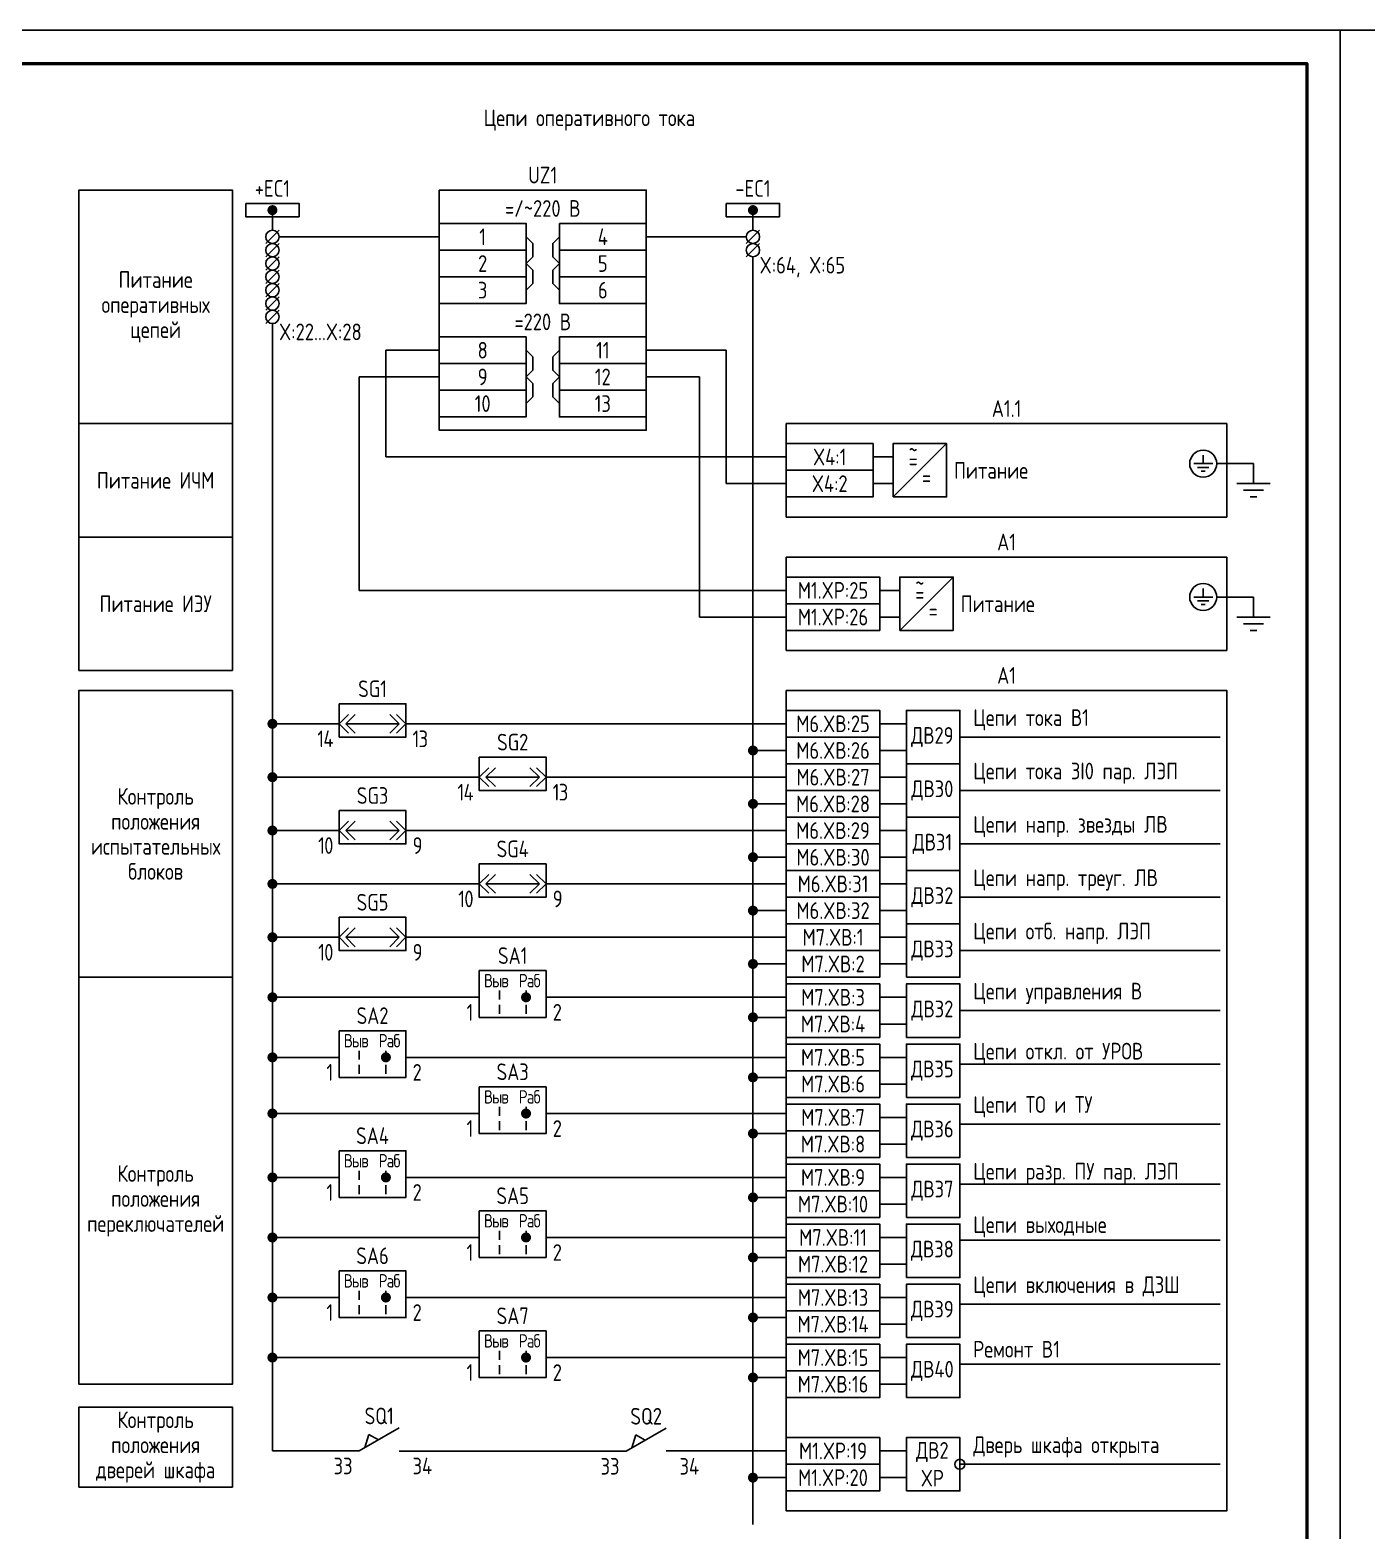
# Model space of a CAD drawing. Header units: millimetres. Extents: x -920 to 3495, y -90 to 589.
# Drawn here: x 223.7 to 424, y 72 to 297 of the extents above; entities that cross this region are included whole.
import ezdxf

# ---------------------------------------------------------------- set-up
doc = ezdxf.new("R2010")
doc.units = ezdxf.units.MM
doc.styles.add('2.5_ISOCPEUR', font='isocpeur.ttf', dxfattribs={"width": 0.9, "height": 2.5})
doc.styles.add('Gost_type_A', font='GOST_A.TTF')

# ---------------------------------------------------------------- blocks, each defined once
blk = doc.blocks.new('Формат_А3')
blk.add_lwpolyline([(-420, 297), (0, 297), (0, 0), (-420, 0)], close=True)
at = {"lineweight": 50}
blk.add_lwpolyline([(-400, 292), (-5, 292), (-5, 5), (-400, 5)], close=True, dxfattribs=at)
blk = doc.blocks.new('POINT')
at = {"const_width": 0.75}
blk.add_lwpolyline([(-0.375, 0, 1), (0.375, 0, 1)], format="xyb", close=True, dxfattribs=at)
blk = doc.blocks.new('Шинка')
blk.add_lwpolyline([(-4, 1), (4, 1), (4, -1), (-4, -1)], close=True)
blk.add_blockref('POINT', (0, 0))
blk = doc.blocks.new('БИ_разъем')
for p, q in [((0, 0), (1.41, 1.41)), ((0, 0), (1.41, 1.41)), ((0, 0), (1.41, -1.41)), ((0, 0), (1.41, -1.41)), ((1, 0), (2.41, 1.41)), ((1, 0), (2.41, -1.41)), ((1, 0), (9, 0)), ((9, 0), (7.59, 1.41)), ((9, 0), (7.59, -1.41)), ((10, 0), (8.59, 1.41)), ((10, 0), (8.59, 1.41)), ((10, 0), (8.59, -1.41)), ((10, 0), (8.59, -1.41))]:
    blk.add_line(p, q)
blk = doc.blocks.new('Переключатель_положение')
for p, q in [((2, 1), (2, -0.34)), ((2, -1.14), (2, -2.49))]:
    blk.add_line(p, q)

msp = doc.modelspace()

# ---------------------------------------------------------------- linework, layer by layer
for p, q in [((260, 270), (260, 267)), ((332, 270), (332, 267)), ((261, 267), (259, 265)), ((261.01, 266), (285, 266)), ((316, 266), (331, 266)), ((333, 267), (331, 265)), ((261, 265), (259, 263)), ((333, 265), (331, 263)), ((261, 263), (259, 261)), ((261, 261), (259, 259)), ((332, 263), (332, 73)), ((261, 259), (259, 257)), ((261, 257), (259, 255)), ((261, 255), (259, 253)), ((260, 253), (260, 84)), ((285, 249), (277, 249)), ((277, 249), (277, 233)), ((316, 249), (328, 249)), ((328, 229), (328, 249)), ((273, 245), (273, 213)), ((285, 245), (273, 245)), ((316, 245), (324, 245)), ((324, 209), (324, 245)), ((353, 227), (353, 235)), ((353, 227), (361, 235)), ((337, 233), (277, 233)), ((401.48, 232), (407, 232)), ((337, 229), (328, 229)), ((354, 207), (354, 215)), ((354, 207), (362, 215)), ((337, 213), (273, 213)), ((401.48, 212), (407, 212)), ((337, 209), (324, 209)), ((270, 193), (260, 193)), ((280, 193), (337, 193)), ((351, 193), (355, 193)), ((332, 189), (337, 189)), ((351, 189), (355, 189)), ((363, 191), (402, 191)), ((291, 185), (260, 185)), ((301, 185), (337, 185)), ((351, 185), (355, 185)), ((363, 183), (402, 183)), ((332, 181), (337, 181)), ((351, 181), (355, 181)), ((270, 177), (260, 177)), ((280, 177), (337, 177)), ((351, 177), (355, 177)), ((363, 175), (402, 175)), ((332, 173), (337, 173)), ((351, 173), (355, 173)), ((291, 169), (260, 169)), ((301, 169), (337, 169)), ((351, 169), (355, 169)), ((363, 167), (402, 167)), ((332, 165), (337, 165)), ((351, 165), (355, 165)), ((270, 161), (260, 161)), ((280, 161), (337, 161)), ((351, 161), (355, 161)), ((363, 159), (402, 159)), ((332, 157), (337, 157)), ((351, 157), (355, 157)), ((260, 152), (291, 152)), ((301, 152), (337, 152)), ((351, 152), (355, 152)), ((332, 149), (337, 149)), ((332, 149), (337, 149)), ((363, 150), (402, 150)), ((351, 148), (355, 148)), ((270, 143), (260, 143)), ((280, 143), (337, 143)), ((351, 143), (355, 143)), ((363, 142), (402, 142)), ((332, 140), (337, 140)), ((332, 140), (337, 140)), ((351, 139), (355, 139)), ((260, 134.58), (291, 134.58)), ((301, 134.58), (337, 134.58)), ((351, 134), (355, 134)), ((363, 133), (402, 133)), ((332, 131.58), (337, 131.58)), ((332, 131.58), (337, 131.58)), ((351, 130), (355, 130)), ((270, 125), (260, 125)), ((280, 125), (337, 125)), ((351, 125), (355, 125)), ((363, 124), (402, 124)), ((332, 122), (337, 122)), ((332, 122), (337, 122)), ((351, 121), (355, 121)), ((260, 116), (291, 116)), ((301, 116), (337, 116)), ((351, 116), (355, 116)), ((363, 115.58), (402, 115.58)), ((332, 113), (337, 113)), ((332, 113), (337, 113)), ((351, 112), (355, 112)), ((270, 107), (260, 107)), ((280, 107), (337, 107)), ((351, 107), (355, 107)), ((363, 106), (402, 106)), ((332, 104), (337, 104)), ((332, 104), (337, 104)), ((351, 103), (355, 103)), ((260, 98), (291, 98)), ((301, 98), (337, 98)), ((351, 98), (355, 98)), ((363, 97), (402, 97)), ((332, 95), (337, 95)), ((332, 95), (337, 95)), ((351, 94), (355, 94)), ((273, 84), (279, 87.46)), ((273.86, 84.5), (274.43, 86.48)), ((274.43, 86.48), (275.87, 85.65)), ((313, 83.95), (319, 87.42)), ((313.86, 84.45), (314.43, 86.44)), ((314.43, 86.44), (315.87, 85.61)), ((273, 84), (260, 84)), ((313, 83.95), (279, 83.95)), ((319, 84), (337, 84)), ((351, 84), (355, 84)), ((363, 82), (402, 82)), ((332, 80), (337, 80)), ((332, 80), (337, 80)), ((351, 80), (355, 80))]:
    msp.add_line(p, q)
at = {"ltscale": 4}
for p, q in [((350, 233), (353, 233)), ((350, 229), (353, 229)), ((351, 213), (354, 213)), ((351, 209), (354, 209))]:
    msp.add_line(p, q, dxfattribs=at)
at = {"ltscale": 4.32}
for p, q in [((400.89, 232), (398.04, 232)), ((399.46, 233.28), (399.46, 232)), ((407, 232), (407, 229)), ((400.32, 231.43), (398.61, 231.43)), ((399.75, 230.86), (399.18, 230.86)), ((409.5, 229), (404.5, 229)), ((408.5, 228), (405.5, 228)), ((407.5, 227), (406.5, 227)), ((400.89, 212), (398.04, 212)), ((399.46, 213.28), (399.46, 212)), ((407, 212), (407, 209)), ((400.32, 211.43), (398.61, 211.43)), ((399.75, 210.86), (399.18, 210.86)), ((409.5, 209), (404.5, 209)), ((408.5, 208), (405.5, 208)), ((407.5, 207), (406.5, 207))]:
    msp.add_line(p, q, dxfattribs=at)
for points in [[(254, 238), (231, 238), (231, 273), (254, 273)], [(285, 273), (316, 273), (316, 237), (285, 237)], [(285, 268), (298, 268), (298, 264), (285, 264)], [(303, 268), (316, 268), (316, 264), (303, 264)], [(285, 264), (298, 264), (298, 260), (285, 260)], [(303, 264), (316, 264), (316, 260), (303, 260)], [(285, 260), (298, 260), (298, 256), (285, 256)], [(303, 260), (316, 260), (316, 256), (303, 256)], [(285, 251), (298, 251), (298, 247), (285, 247)], [(303, 251), (316, 251), (316, 247), (303, 247)], [(285, 247), (298, 247), (298, 243), (285, 243)], [(303, 247), (316, 247), (316, 243), (303, 243)], [(285, 243), (298, 243), (298, 239), (285, 239)], [(303, 243), (316, 243), (316, 239), (303, 239)], [(254, 221), (231, 221), (231, 238), (254, 238)], [(337, 238), (403, 238), (403, 224), (337, 224)], [(337, 235), (350, 235), (350, 231), (337, 231)], [(337, 231), (350, 231), (350, 227), (337, 227)], [(254, 201), (231, 201), (231, 221), (254, 221)], [(337, 218), (403, 218), (403, 204), (337, 204)], [(337, 215), (351, 215), (351, 211), (337, 211)], [(337, 211), (351, 211), (351, 207), (337, 207)], [(254, 155), (231, 155), (231, 198), (254, 198)], [(337, 198), (403, 198), (403, 75), (337, 75)], [(270, 196), (280, 196), (280, 191), (270, 191)], [(337, 195), (351, 195), (351, 191), (337, 191)], [(337, 191), (351, 191), (351, 187), (337, 187)], [(291, 188), (301, 188), (301, 183), (291, 183)], [(337, 187), (351, 187), (351, 183), (337, 183)], [(337, 183), (351, 183), (351, 179), (337, 179)], [(270, 180), (280, 180), (280, 175), (270, 175)], [(337, 179), (351, 179), (351, 175), (337, 175)], [(337, 175), (351, 175), (351, 171), (337, 171)], [(291, 172), (301, 172), (301, 167), (291, 167)], [(337, 171), (351, 171), (351, 167), (337, 167)], [(337, 167), (351, 167), (351, 163), (337, 163)], [(270, 164), (280, 164), (280, 159), (270, 159)], [(337, 163), (351, 163), (351, 159), (337, 159)], [(337, 159), (351, 159), (351, 155), (337, 155)], [(291, 156), (301, 156), (301, 149), (291, 149)], [(254, 155), (231, 155), (231, 94), (254, 94)], [(337, 154), (351, 154), (351, 150), (337, 150)], [(337, 150), (351, 150), (351, 146), (337, 146)], [(270, 147), (280, 147), (280, 140), (270, 140)], [(337, 145), (351, 145), (351, 141), (337, 141)], [(337, 141), (351, 141), (351, 137), (337, 137)], [(291, 138.58), (301, 138.58), (301, 131.58), (291, 131.58)], [(337, 136), (351, 136), (351, 132), (337, 132)], [(337, 132), (351, 132), (351, 128), (337, 128)], [(270, 129), (280, 129), (280, 122), (270, 122)], [(337, 127), (351, 127), (351, 123), (337, 123)], [(337, 123), (351, 123), (351, 119), (337, 119)], [(291, 120), (301, 120), (301, 113), (291, 113)], [(337, 118), (351, 118), (351, 114), (337, 114)], [(337, 114), (351, 114), (351, 110), (337, 110)], [(270, 111), (280, 111), (280, 104), (270, 104)], [(337, 109), (351, 109), (351, 105), (337, 105)], [(337, 105), (351, 105), (351, 101), (337, 101)], [(291, 102), (301, 102), (301, 95), (291, 95)], [(337, 100), (351, 100), (351, 96), (337, 96)], [(337, 96), (351, 96), (351, 92), (337, 92)], [(254, 78.58), (231, 78.58), (231, 90.58), (254, 90.58)], [(337, 86), (351, 86), (351, 82), (337, 82)], [(337, 82), (351, 82), (351, 78), (337, 78)]]:
    msp.add_lwpolyline(points, close=True)
for points in [[(298, 266), (299, 265), (299, 263), (298, 262)], [(303, 266), (302, 265), (302, 263), (303, 262)], [(298, 262), (299, 261), (299, 259), (298, 258)], [(303, 262), (302, 261), (302, 259), (303, 258)], [(298, 249), (299, 248), (299, 246), (298, 245)], [(303, 249), (302, 248), (302, 246), (303, 245)], [(298, 245), (299, 244), (299, 242), (298, 241)], [(303, 245), (302, 244), (302, 242), (303, 241)]]:
    msp.add_lwpolyline(points)
at = {"ltscale": 4}
for points in [[(353, 227), (361, 227), (361, 235), (353, 235)], [(354, 207), (362, 207), (362, 215), (354, 215)], [(355, 187), (363, 187), (363, 195), (355, 195)], [(355, 179), (363, 179), (363, 187), (355, 187)], [(355, 171), (363, 171), (363, 179), (355, 179)], [(355, 163), (363, 163), (363, 171), (355, 171)], [(355, 155), (363, 155), (363, 163), (355, 163)], [(355, 146), (363, 146), (363, 154), (355, 154)], [(355, 137), (363, 137), (363, 145), (355, 145)], [(355, 128), (363, 128), (363, 136), (355, 136)], [(355, 119), (363, 119), (363, 127), (355, 127)], [(355, 110), (363, 110), (363, 118), (355, 118)], [(355, 101), (363, 101), (363, 109), (355, 109)], [(355, 92), (363, 92), (363, 100), (355, 100)], [(355, 78), (363, 78), (363, 86), (355, 86)]]:
    msp.add_lwpolyline(points, close=True, dxfattribs=at)
for centre, radius in [((260, 266), 1), ((332, 266), 1), ((260, 264), 1), ((332, 264), 1), ((260, 262), 1), ((260, 260), 1), ((260, 258), 1), ((260, 256), 1), ((260, 254), 1), ((399.46, 232), 2.02), ((399.46, 212), 2.02), ((363, 82), 0.753)]:
    msp.add_circle(centre, radius)

# ---------------------------------------------------------------- block references
at = {"color": 1}
for p in [(420, 0), (840, 0)]:
    msp.add_blockref('Формат_А3', p, dxfattribs=at)
for name, p in [('Шинка', (260, 270)), ('Шинка', (332, 270)), ('POINT', (260, 193)), ('БИ_разъем', (270, 193)), ('POINT', (332, 189)), ('POINT', (260, 185)), ('БИ_разъем', (291, 185)), ('POINT', (332, 181)), ('POINT', (260, 177)), ('БИ_разъем', (270, 177)), ('POINT', (332, 173)), ('POINT', (260, 169)), ('БИ_разъем', (291, 169)), ('POINT', (332, 165)), ('БИ_разъем', (270, 161)), ('POINT', (260, 161)), ('POINT', (332, 157)), ('Переключатель_положение', (292, 152)), ('Переключатель_положение', (296, 152)), ('POINT', (260, 152)), ('POINT', (298, 152)), ('POINT', (332, 149)), ('POINT', (332, 149)), ('Переключатель_положение', (271, 143)), ('Переключатель_положение', (275, 143)), ('POINT', (260, 143)), ('POINT', (277, 143)), ('POINT', (332, 140)), ('POINT', (332, 140)), ('POINT', (260, 134.58)), ('Переключатель_положение', (292, 134.58)), ('POINT', (298, 134.58)), ('Переключатель_положение', (296, 134.58)), ('POINT', (332, 131.58)), ('POINT', (332, 131.58)), ('Переключатель_положение', (271, 125)), ('Переключатель_положение', (275, 125)), ('POINT', (260, 125)), ('POINT', (277, 125)), ('POINT', (332, 122)), ('POINT', (332, 122)), ('Переключатель_положение', (292, 116)), ('Переключатель_положение', (296, 116)), ('POINT', (260, 116)), ('POINT', (298, 116)), ('POINT', (332, 113)), ('POINT', (332, 113)), ('Переключатель_положение', (271, 107)), ('Переключатель_положение', (275, 107)), ('POINT', (260, 107)), ('POINT', (277, 107)), ('POINT', (332, 104)), ('POINT', (332, 104)), ('Переключатель_положение', (292, 98)), ('Переключатель_положение', (296, 98)), ('POINT', (260, 98)), ('POINT', (298, 98)), ('POINT', (332, 95)), ('POINT', (332, 95)), ('POINT', (332, 80)), ('POINT', (332, 80))]:
    msp.add_blockref(name, p)

# ---------------------------------------------------------------- texts
at = {"lineweight": 25, "insert": (307.5, 283.5), "char_height": 2.5, "width": 189, "attachment_point": 5, "line_spacing_factor": 0.9, "style": '2.5_ISOCPEUR'}
msp.add_mtext('{\\fGOST type A|b0|i0|c204|p34;\\W1;Цепи оперативного тока}', dxfattribs=at)
at = {"style": 'Gost_type_A'}
for s, insert, char_height, width, attachment_point in [('+EC1', (260, 272), 2.5, 10, 8), ('-EC1', (332, 272), 2.5, 10, 8), ('1', (291.5, 266), 2.5, 13, 5), ('4', (309.5, 266), 2.5, 13, 5), ('2', (291.5, 262), 2.5, 13, 5), ('5', (309.5, 262), 2.5, 13, 5), ('3', (291.5, 258), 2.5, 13, 5), ('6', (309.5, 258), 2.5, 13, 5), ('8', (291.5, 249), 2.5, 13, 5), ('11', (309.5, 249), 2.5, 13, 5), ('9', (291.5, 245), 2.5, 13, 5), ('12', (309.5, 245), 2.5, 13, 5), ('10', (291.5, 241), 2.5, 13, 5), ('13', (309.5, 241), 2.5, 13, 5), ('X4:1', (343.5, 233), 2.5, 13, 5), ('~', (356, 234.03), 2.5, 2.7, 5), ('=', (356, 232.53), 2.5, 6, 5), ('Питание', (367.67, 230.99), 2.5, 11.3452, 5), ('X4:2', (343.5, 229), 2.5, 13, 5), ('=', (358, 230), 2.5, 6, 5), ('M1.XP:25', (344, 213), 2.5, 13.9956, 5), ('~', (357, 214.03), 2.5, 2.7, 5), ('=', (357, 212.53), 2.5, 6, 5), ('Питание', (368.67, 210.99), 2.5, 11.3452, 5), ('M1.XP:26', (344, 209), 2.5, 13.9956, 5), ('=', (359, 210), 2.5, 6, 5), ('M6.XВ:25', (344, 193), 2.5, 14, 5), ('Цепи тока В1', (365, 192), 2.5, 27.8465, 7), ('ДВ29', (358.88, 191), 2.5, 7.7588, 5), ('M6.XВ:26', (344, 189), 2.5, 14, 5), ('Цепи тока 3I0 пар. ЛЭП', (365, 184), 2.5, 36.6462, 7), ('M6.XВ:27', (344, 185), 2.5, 14, 5), ('ДВ30', (358.88, 183), 2.5, 7.7588, 5), ('M6.XВ:28', (344, 181), 2.5, 14, 5), ('M6.XВ:29', (344, 177), 2.5, 14, 5), ('Цепи напр. звезды ЛВ', (365, 176), 2.5, 27.8465, 7), ('ДВ31', (358.88, 175), 2.5, 7.7588, 5), ('M6.XВ:30', (344, 173), 2.5, 14, 5), ('Цепи напр. треуг. ЛВ', (365, 168), 2.5, 27.8465, 7), ('M6.XВ:31', (344, 169), 2.5, 14, 5), ('ДВ32', (358.88, 167), 2.5, 7.7588, 5), ('M6.XВ:32', (344, 165), 2.5, 14, 5), ('M7.XВ:1', (344, 161), 2.5, 14, 5), ('Цепи отб. напр. ЛЭП', (365, 160), 2.5, 30.8621, 7), ('ДВ33', (358.88, 159), 2.5, 7.7588, 5), ('SA1', (296, 157), 2.5, 10, 8), ('M7.XВ:2', (344, 157), 2.5, 14, 5), ('{\\T0.9;Выв}', (293.5, 154.5), 2, 5, 5), ('{\\T0.9;Раб}', (298.5, 154.5), 2, 5, 5), ('M7.XВ:3', (344, 152), 2.5, 14, 5), ('Цепи управления B', (365, 151), 2.5, 27.8465, 7), ('{\\T0.9;1}', (290, 151), 2.5, 5, 3), ('{\\T0.9;2}', (302, 151), 2.5, 5, 1), ('ДВ32', (358.88, 150), 2.5, 7.7588, 5), ('SA2', (275, 148), 2.5, 10, 8), ('M7.XВ:4', (344, 148), 2.5, 14, 5), ('{\\T0.9;Выв}', (272.5, 145.5), 2, 5, 5), ('{\\T0.9;Раб}', (277.5, 145.5), 2, 5, 5), ('M7.XВ:5', (344, 143), 2.5, 14, 5), ('Цепи откл. от УРОВ', (365, 142), 2.5, 27.8465, 7), ('{\\T0.9;1}', (269, 142), 2.5, 5, 3), ('SA3', (296, 139.58), 2.5, 10, 8), ('ДВ35', (358.88, 141), 2.5, 7.7588, 5), ('M7.XВ:6', (344, 139), 2.5, 14, 5), ('{\\T0.9;Выв}', (293.5, 137.08), 2, 5, 5), ('{\\T0.9;Раб}', (298.5, 137.08), 2, 5, 5), ('M7.XВ:7', (344, 134), 2.5, 14, 5), ('Цепи ТО и ТУ', (365, 134), 2.5, 27.8465, 7), ('{\\T0.9;1}', (290, 133.58), 2.5, 5, 3), ('{\\T0.9;2}', (302, 133.58), 2.5, 5, 1), ('ДВ36', (358.88, 132), 2.5, 7.7588, 5), ('SA4', (275, 130), 2.5, 10, 8), ('M7.XВ:8', (344, 130), 2.5, 14, 5), ('{\\T0.9;Выв}', (272.5, 127.5), 2, 5, 5), ('{\\T0.9;Раб}', (277.5, 127.5), 2, 5, 5), ('M7.XВ:9', (344, 125), 2.5, 14, 5), ('Цепи разр. ПУ пар. ЛЭП', (365, 124), 2.5, 32.328, 7), ('{\\T0.9;1}', (269, 124), 2.5, 5, 3), ('ДВ37', (358.88, 123), 2.5, 7.7588, 5), ('SA5', (296, 121), 2.5, 10, 8), ('M7.XВ:10', (344, 121), 2.5, 14, 5), ('{\\T0.9;Выв}', (293.5, 118.5), 2, 5, 5), ('{\\T0.9;Раб}', (298.5, 118.5), 2, 5, 5), ('M7.XВ:11', (344, 116), 2.5, 14, 5), ('Цепи выходные', (365, 116), 2.5, 27.8465, 7), ('{\\T0.9;1}', (290, 115), 2.5, 5, 3), ('{\\T0.9;2}', (302, 115), 2.5, 5, 1), ('ДВ38', (358.88, 114), 2.5, 7.7588, 5), ('SA6', (275, 112), 2.5, 10, 8), ('M7.XВ:12', (344, 112), 2.5, 14, 5), ('{\\T0.9;Выв}', (272.5, 109.5), 2, 5, 5), ('{\\T0.9;Раб}', (277.5, 109.5), 2, 5, 5), ('M7.XВ:13', (344, 107), 2.5, 14, 5), ('Цепи включения в ДЗШ', (365, 107), 2.5, 35.3718, 7), ('{\\T0.9;1}', (269, 106), 2.5, 5, 3), ('ДВ39', (358.88, 105), 2.5, 7.7588, 5), ('SA7', (296, 103), 2.5, 10, 8), ('M7.XВ:14', (344, 103), 2.5, 14, 5), ('{\\T0.9;Выв}', (293.5, 100.5), 2, 5, 5), ('{\\T0.9;Раб}', (298.5, 100.5), 2, 5, 5), ('M7.XВ:15', (344, 98), 2.5, 14, 5), ('Ремонт B1', (365, 98), 2.5, 27.8465, 7), ('{\\T0.9;1}', (290, 97), 2.5, 5, 3), ('{\\T0.9;2}', (302, 97), 2.5, 5, 1), ('ДВ40', (358.88, 96), 2.5, 7.7588, 5), ('M7.XВ:16', (344, 94), 2.5, 14, 5), ('SQ1', (276, 88), 2.5, 10, 8), ('SQ2', (316, 87.95), 2.5, 10, 8), ('Дверь шкафа открыта', (365, 83), 2.5, 35.9749, 7), ('M1.XP:19', (344, 84), 2.5, 14, 5), ('ДВ2 XP', (358.88, 82), 2.5, 7.7588, 5), ('33', (272, 83), 2.5, 6, 3), ('34', (281, 83), 2.5, 6, 1), ('33', (312, 82.95), 2.5, 6, 3), ('34', (321, 82.95), 2.5, 6, 1), ('M1.XP:20', (344, 80), 2.5, 14, 5)]:
    msp.add_mtext(s, dxfattribs=dict(at, insert=insert, char_height=char_height, width=width, attachment_point=attachment_point))
at = {"char_height": 2.5, "line_spacing_factor": 0.9, "style": 'Gost_type_A'}
for s, insert, width, attachment_point in [('UZ1', (300.5, 274), 31, 8), ('=/~220 В', (300.5, 269), 31, 8), ('X:64, X:65', (333, 263), 16, 1), ('Питание оперативных цепей', (242.5, 255.5), 23, 5), ('=220 В', (300.5, 252), 31, 8), ('X:22...X:28', (261, 253), 16, 1), ('A1.1', (370, 239), 66, 8), ('Питание ИЧМ', (242.5, 229.5), 23, 5), ('A1', (370, 219), 66, 8), ('Питание ИЭУ', (242.5, 211), 23, 5), ('A1', (370, 199), 66, 8), ('SG1', (275, 197), 10, 8), ('{\\T0.9;14}', (269, 192), 5, 3), ('{\\T0.9;13}', (281, 192), 5, 1), ('SG2', (296, 189), 10, 8), ('Контроль положения\\Pиспытательных блоков', (242.5, 176.5), 23, 5), ('SG3', (275, 181), 10, 8), ('{\\T0.9;14}', (290, 184), 5, 3), ('{\\T0.9;13}', (302, 184), 5, 1), ('{\\T0.9;10}', (269, 176), 5, 3), ('{\\T0.9;9}', (281, 176), 5, 1), ('SG4', (296, 173), 10, 8), ('SG5', (275, 165), 10, 8), ('{\\T0.9;10}', (290, 168), 5, 3), ('{\\T0.9;9}', (302, 168), 5, 1), ('{\\T0.9;10}', (269, 160), 5, 3), ('{\\T0.9;9}', (281, 160), 5, 1), ('Контроль положения\\Pпереключателей', (242.5, 121.5), 23, 5), ('Контроль положения\\Pдверей шкафа', (242.5, 84.58), 23, 5)]:
    msp.add_mtext(s, dxfattribs=dict(at, insert=insert, width=width, attachment_point=attachment_point))
at = {"char_height": 2.5, "attachment_point": 1, "style": 'Gost_type_A'}
for insert in [(281, 142), (281, 124), (281, 106)]:
    msp.add_mtext('{\\T0.9;2}', dxfattribs=dict(at, insert=insert))

doc.saveas('drawing.dxf')
